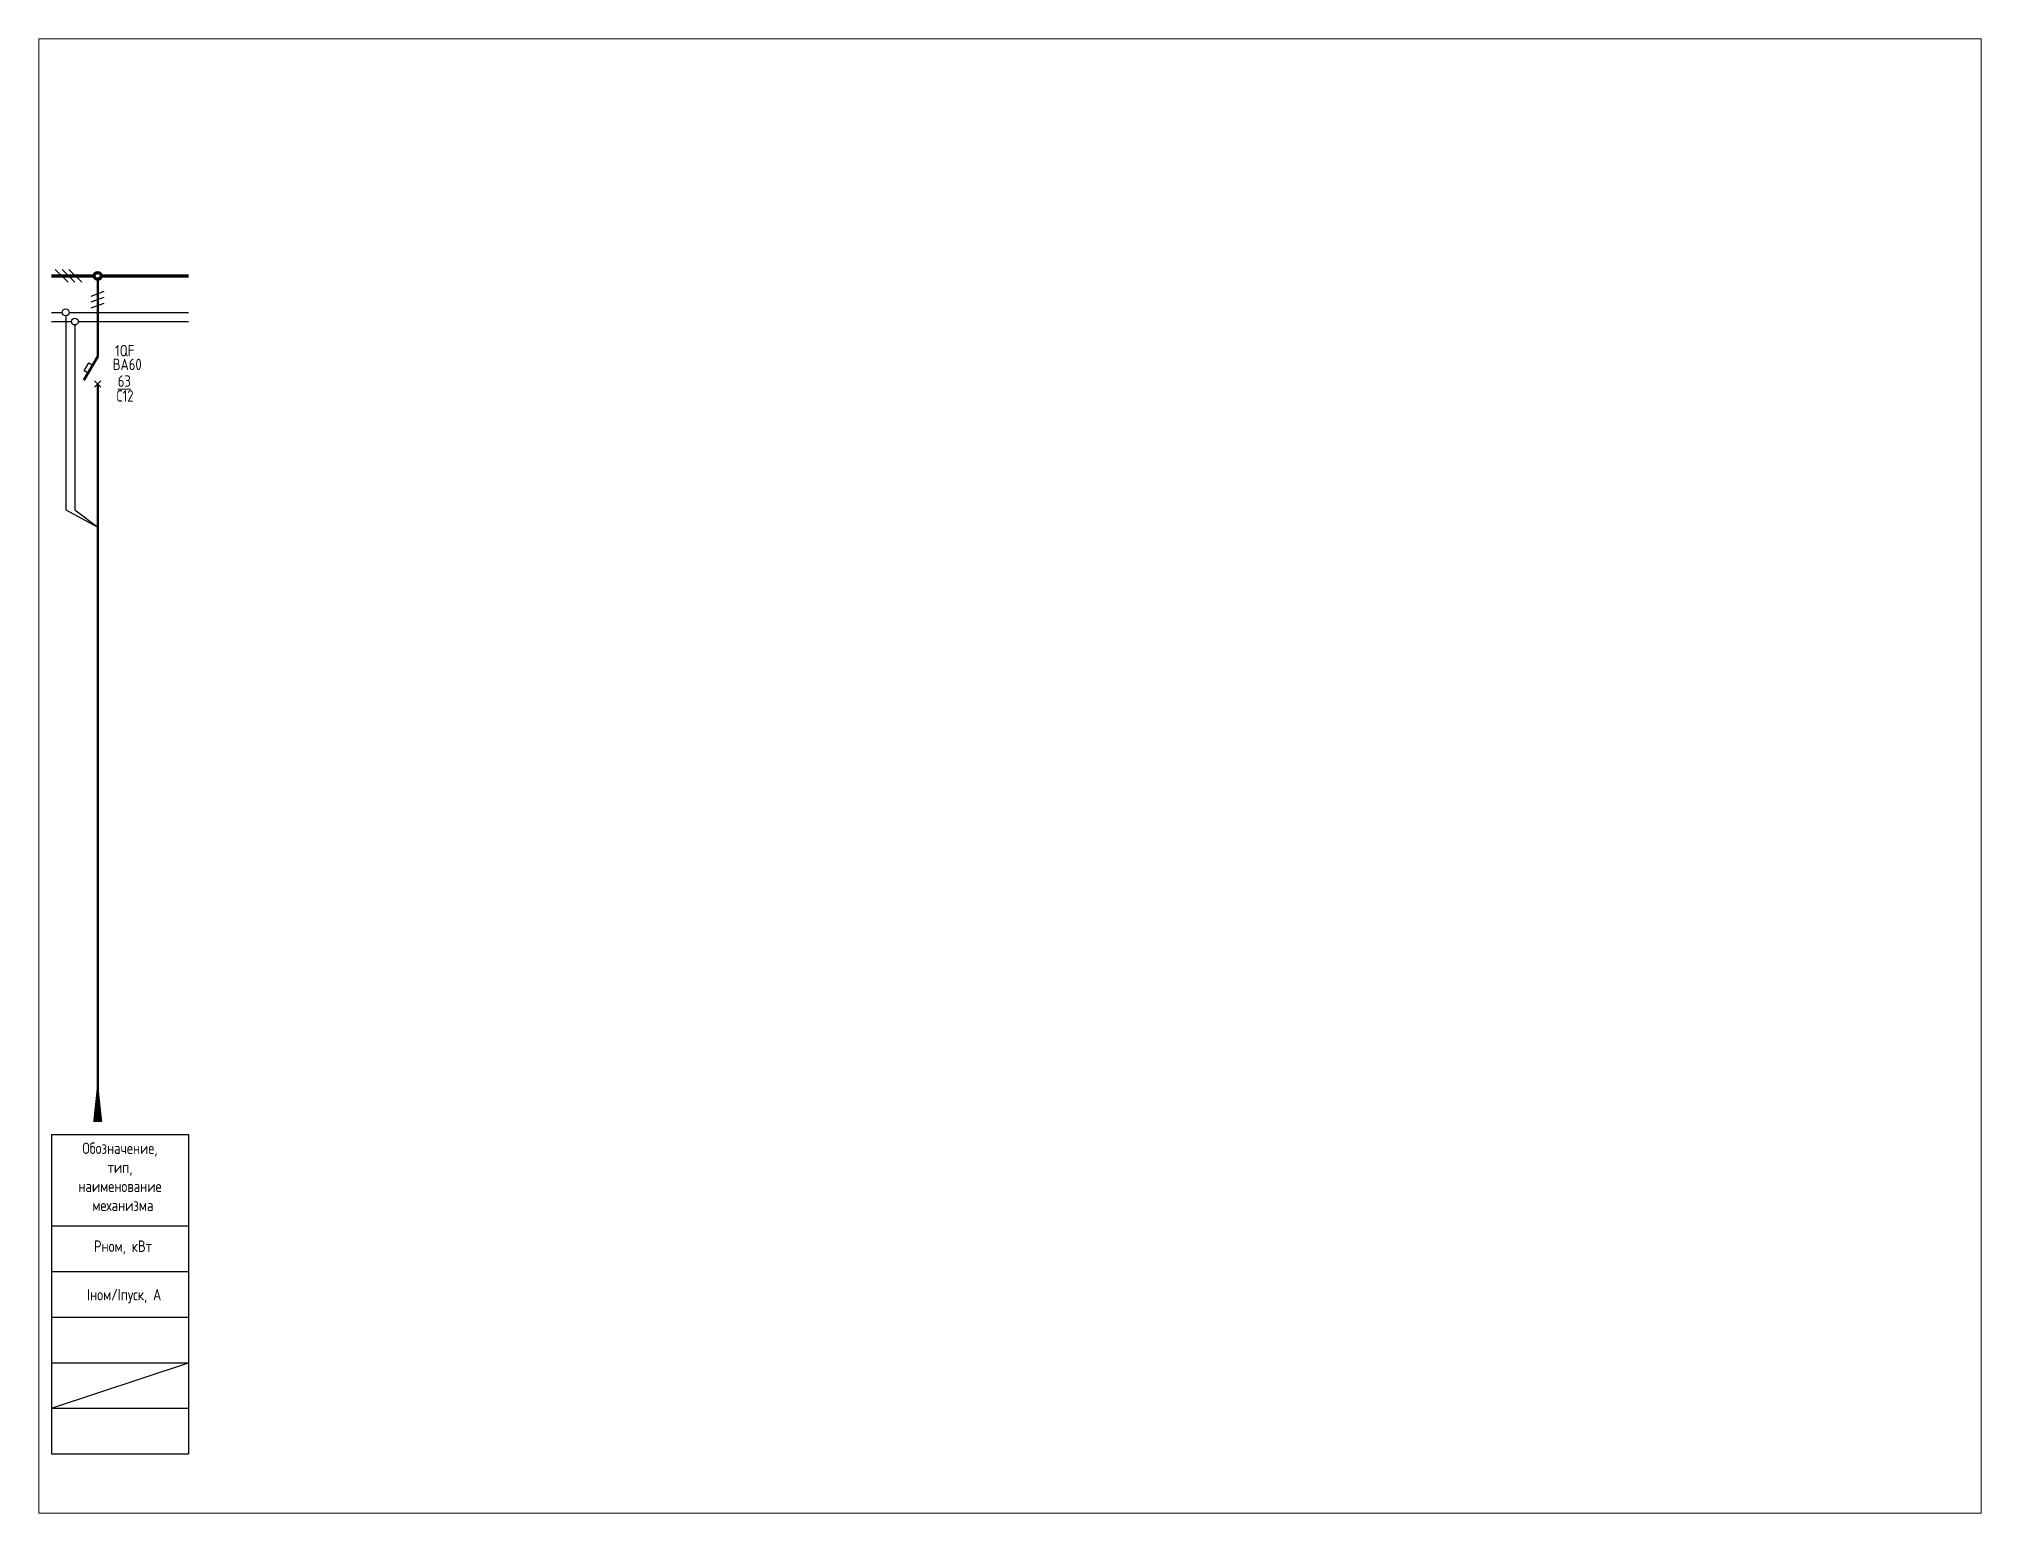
# Paper-space layout 'Layout1' of a CAD drawing. Header units: millimetres. Extents: x 26 to 231, y 20 to 176.
# The model-space entities are those that its viewports show. They can reach past a viewport. Long polylines and large blocks are cut down to what shows.
import ezdxf

# ---------------------------------------------------------------- set-up
doc = ezdxf.new("R2010")
doc.units = ezdxf.units.MM
doc.layers.get('0').update_dxf_attribs({"lineweight": 25})
for name, color, linetype, lineweight in [('OFORMLENIE', 7, 'Continuous', 25), ('ЭТО_0.25', 134, 'Continuous', 25), ('ЭТО_схема 0.5', 3, 'Continuous', 50), ('ЭТО_текст', 1, 'Continuous', 15)]:
    doc.layers.add(name, color=color, linetype=linetype, lineweight=lineweight)
doc.layers.add('VPORT', color=1, linetype='Continuous', lineweight=25, plot=False)
doc.styles.add('GOST_2.304', font='CS_Gost2304.shx')

msp = doc.modelspace()

# ---------------------------------------------------------------- linework, layer by layer
at = {"lineweight": 25}
for p, q in [((3.62, 256.63), (0.79, 259.46)), ((5.12, 256.63), (2.29, 259.46)), ((6.62, 256.63), (3.79, 259.46))]:
    msp.add_line(p, q, dxfattribs=at)
at = {"lineweight": 200}
msp.add_line((10.85, 258.04), (30, 258.04), dxfattribs=at)
msp.add_circle((10.1, 258.04), 0.75, dxfattribs=at)
at = {"lineweight": 25}
for centre in [(3.1, 250.04), (5.1, 248.04)]:
    msp.add_circle(centre, 0.75, dxfattribs=at)
at = {"layer": 'OFORMLENIE', "lineweight": 25}
for p, q in [((8.69, 253.63), (11.5, 254.68)), ((8.69, 252.34), (11.5, 253.39)), ((8.69, 251.05), (11.5, 252.1))]:
    msp.add_line(p, q, dxfattribs=at)
at = {"layer": 'ЭТО_0.25', "lineweight": 25}
for p, q in [((0, 250.04), (2.35, 250.04)), ((0, 248.04), (4.35, 248.04)), ((3.85, 250.04), (30, 250.04)), ((5.85, 248.04), (30, 248.04))]:
    msp.add_line(p, q, dxfattribs=at)
at = {"layer": 'ЭТО_0.25'}
for p, q in [((0, 70), (0, 0)), ((0, 70), (30, 70)), ((30, 70), (30, 0)), ((30, 70), (30, 0)), ((0, 50), (30, 50)), ((0, 40), (30, 40)), ((0, 30), (30, 30)), ((0, 10), (30, 20)), ((0, 20), (30, 20)), ((0, 10), (30, 10)), ((0, 0), (30, 0))]:
    msp.add_line(p, q, dxfattribs=at)
at = {"layer": 'ЭТО_схема 0.5', "lineweight": 200}
msp.add_line((0, 258.04), (9.35, 258.04), dxfattribs=at)
at = {"layer": 'ЭТО_схема 0.5', "lineweight": 50}
for p, q in [((10.1, 257.29), (10.1, 240.37)), ((10.1, 240.37), (7.1, 235.17)), ((10.1, 234.37), (10.1, 203)), ((10.1, 203), (10.1, 74.72))]:
    msp.add_line(p, q, dxfattribs=at)
at = {"layer": 'ЭТО_схема 0.5', "lineweight": 25}
for p, q in [((3.1, 249.29), (3.1, 206.78)), ((5.1, 247.29), (5.1, 206.78)), ((7.15, 237.27), (8.15, 239)), ((8.15, 239), (9.02, 238.5)), ((8.02, 236.77), (7.15, 237.27)), ((10.8, 233.66), (9.39, 235.07)), ((10.8, 235.07), (9.39, 233.66)), ((3.1, 206.78), (10.1, 203)), ((3.1, 206.78), (10.1, 203)), ((5.1, 206.78), (10.1, 203))]:
    msp.add_line(p, q, dxfattribs=at)
at = {"layer": 'ЭТО_схема 0.5'}
msp.add_lwpolyline([(10.1, 79.72, 0.5, 2, 0), (10.1, 72.72, 0, 0, 0)], format="xyseb", dxfattribs=at)

# ---------------------------------------------------------------- texts
at = {"layer": 'ЭТО_текст', "char_height": 2.5, "attachment_point": 8, "style": 'GOST_2.304'}
for s, insert, width in [('1QF', (16.03, 240.41), 1.77635683940025e-15), ('ВА60', (16.58, 237.41), 1.77635683940025e-15), ('{\\L63}', (15.93, 233.74), 1.77635683940025e-15), ('С12', (16.09, 230.51), 1.77635683940025e-15), ('Iном/Iпуск, А', (15.91, 32.97), 1.455191522836685e-11)]:
    msp.add_mtext(s, dxfattribs=dict(at, insert=insert, width=width))
for s, insert in [('Обозначение,\\Pтип, \\Pнаименование\\P механизма', (14.98, 53.21)), ('Рном, кВт', (15.65, 43.68))]:
    msp.add_mtext(s, dxfattribs=dict(at, insert=insert))

psp = doc.layouts.get("Layout1")

# ---------------------------------------------------------------- viewports
at = {"layer": 'VPORT'}
psp.add_viewport(center=(128.5, 97.5), size=(205.6, 156), view_center_point=(210, 148.5), view_height=322.9166, dxfattribs=at)

doc.saveas('drawing.dxf')
